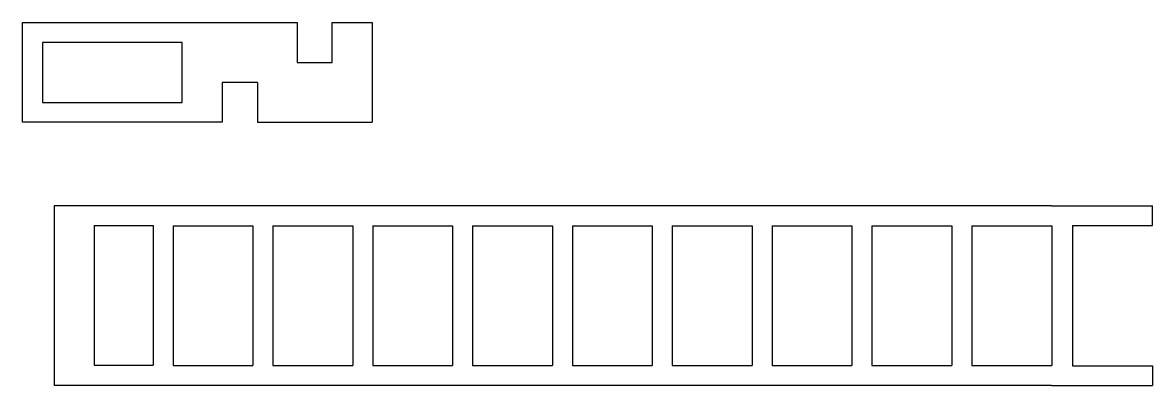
# Model space of a CAD drawing. Extents: x -115 to -2, y -101 to -64.
import ezdxf

# ---------------------------------------------------------------- set-up
doc = ezdxf.new("R2010")
doc.units = 0
doc.layers.get('0').update_dxf_attribs({"linetype": 'continuous'})

# ---------------------------------------------------------------- blocks, each defined once
blk = doc.blocks.new('BODY007')
at = {"color": 0}
for p, q in [((-12.1, -82.5), (-112.1, -82.5)), ((-112.1, -82.5), (-112.1, -100.5)), ((-12.1, -82.5), (-1.99, -82.5)), ((-1.99, -84.47), (-1.99, -82.5)), ((-108.1, -84.48), (-108.1, -98.48)), ((-108.1, -84.48), (-102.18, -84.48)), ((-102.18, -84.48), (-102.18, -98.48)), ((-100.18, -84.49), (-100.18, -98.49)), ((-100.18, -84.49), (-92.18, -84.49)), ((-92.18, -84.49), (-92.18, -98.49)), ((-90.17, -84.49), (-90.17, -98.49)), ((-90.17, -84.49), (-82.17, -84.49)), ((-82.17, -84.49), (-82.17, -98.49)), ((-80.16, -84.49), (-80.16, -98.49)), ((-80.16, -84.49), (-72.16, -84.49)), ((-72.16, -84.49), (-72.16, -98.49)), ((-70.15, -84.49), (-70.15, -98.49)), ((-70.15, -84.49), (-62.15, -84.49)), ((-62.15, -84.49), (-62.15, -98.49)), ((-60.14, -84.49), (-60.14, -98.49)), ((-60.14, -84.49), (-52.14, -84.49)), ((-52.14, -84.49), (-52.14, -98.49)), ((-50.13, -84.49), (-50.13, -98.5)), ((-50.13, -84.49), (-42.13, -84.49)), ((-42.13, -84.49), (-42.13, -98.5)), ((-40.12, -84.5), (-40.12, -98.5)), ((-40.12, -84.5), (-32.12, -84.5)), ((-32.12, -84.5), (-32.12, -98.5)), ((-30.11, -84.5), (-30.11, -98.5)), ((-30.11, -84.5), (-22.11, -84.5)), ((-22.11, -84.5), (-22.11, -98.5)), ((-20.08, -84.5), (-20.08, -98.5)), ((-20.08, -84.5), (-12.08, -84.5)), ((-12.08, -84.5), (-12.08, -98.5)), ((-9.99, -84.47), (-9.99, -98.53)), ((-9.99, -84.47), (-1.99, -84.47)), ((-108.1, -98.48), (-102.18, -98.48)), ((-100.18, -98.49), (-92.18, -98.49)), ((-90.17, -98.49), (-82.17, -98.49)), ((-80.16, -98.49), (-72.16, -98.49)), ((-70.15, -98.49), (-62.15, -98.49)), ((-60.14, -98.49), (-52.14, -98.49)), ((-50.13, -98.5), (-42.13, -98.5)), ((-40.12, -98.5), (-32.12, -98.5)), ((-30.11, -98.5), (-22.11, -98.5)), ((-20.08, -98.5), (-12.08, -98.5)), ((-9.99, -98.53), (-1.99, -98.53)), ((-1.99, -98.53), (-1.99, -100.5)), ((-12.1, -100.5), (-112.1, -100.5)), ((-12.1, -100.5), (-1.99, -100.5))]:
    blk.add_line(p, q, dxfattribs=at)
blk = doc.blocks.new('BODY008')
at = {"color": 0}
for p, q in [((-115.27, -74.12), (-115.27, -64.12)), ((-115.27, -64.12), (-87.72, -64.12)), ((-87.72, -64.12), (-87.72, -68.12)), ((-84.22, -68.12), (-84.22, -64.12)), ((-84.22, -64.12), (-80.22, -64.12)), ((-80.22, -64.12), (-80.22, -74.12)), ((-113.27, -66.12), (-113.27, -72.12)), ((-99.27, -66.12), (-113.27, -66.12)), ((-99.27, -72.12), (-99.27, -66.12)), ((-87.72, -68.12), (-84.22, -68.12)), ((-91.72, -70.12), (-95.27, -70.12)), ((-95.27, -70.12), (-95.27, -74.12)), ((-91.72, -70.12), (-91.72, -74.12)), ((-113.27, -72.12), (-99.27, -72.12)), ((-95.27, -74.12), (-115.27, -74.12)), ((-91.72, -74.12), (-80.22, -74.12))]:
    blk.add_line(p, q, dxfattribs=at)

msp = doc.modelspace()

# ---------------------------------------------------------------- block references
at = {"color": 0}
for name in ['BODY008', 'BODY007']:
    msp.add_blockref(name, (0, 0), dxfattribs=at)

doc.saveas('drawing.dxf')
